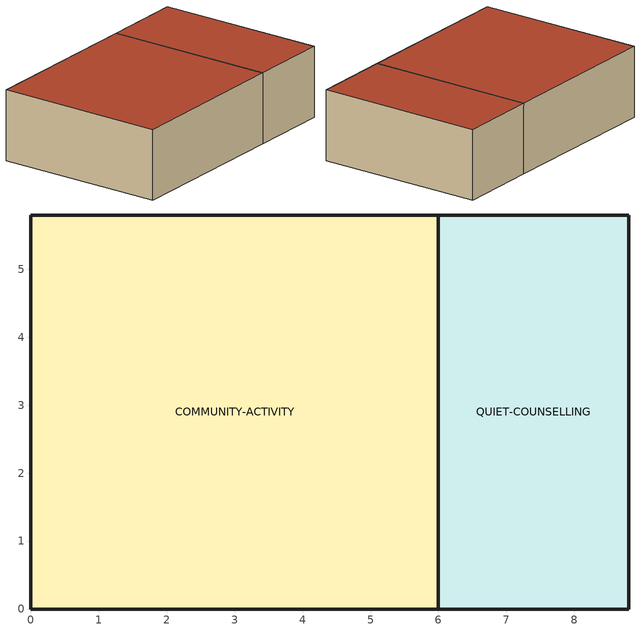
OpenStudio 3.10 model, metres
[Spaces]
COMMUNITY-ACTIVITY
 floor ground (EW3B01-ConstructionSet Floor): 0,0 0,5.8 6,5.8 6,0 z0
 wall outside (EW3B01-ConstructionSet Wall): 0,5.8 0,0 6,0 6,5.8 0,5.8 z0:2.44
 roof outside (EW3B01-ConstructionSet Roof): 6,0 6,5.8 0,5.8 0,0 z2.44
QUIET-COUNSELLING
 floor ground (EW3B01-ConstructionSet Floor): 6,0 6,5.8 8.8,5.8 8.8,0 z0
 wall outside (EW3B01-ConstructionSet Wall): 6,5.8 6,0 8.8,0 8.8,5.8 6,5.8 z0:2.44
 roof outside (EW3B01-ConstructionSet Roof): 8.8,0 8.8,5.8 6,5.8 6,0 z2.44
[Building]
multi-cli-3-revit-archicad-openstudio-task-01-windows
[Material]
Name | Roughness | Thickness {m} | Conductivity {W/m-K} | Density {kg/m3} | Specific Heat {J/kg-K}
EW Wall Insulation | MediumSmooth | 0.2 | 0.08 | 160 | 900
EW Roof Insulation | MediumSmooth | 0.24 | 0.055 | 120 | 1000
EW Floor Slab | MediumRough | 0.18 | 1.4 | 2200 | 900
[Construction]
EW3B01-ConstructionSet Wall: EW Wall Insulation
EW3B01-ConstructionSet Roof: EW Roof Insulation
EW3B01-ConstructionSet Floor: EW Floor Slab
[BuildingStory]
Level 1: Nominal Z Coordinate {m}=0
[Space] Building Story=Level 1
Name | Thermal Zone | Design Specification Outdoor Air Object
COMMUNITY-ACTIVITY | COMMUNITY-ACTIVITY-ZN | COMMUNITY-ACTIVITY Outdoor Air
QUIET-COUNSELLING | QUIET-COUNSELLING-ZN | QUIET-COUNSELLING Outdoor Air
[ThermalZone] Use Ideal Air Loads=Yes
Name | Thermostat
COMMUNITY-ACTIVITY-ZN | COMMUNITY-ACTIVITY Thermostat
QUIET-COUNSELLING-ZN | QUIET-COUNSELLING Thermostat
[Sizing:Zone] Zone Cooling Design Supply Air Temperature Input Method=SupplyAirTemperature; Zone Cooling Design Supply Air Temperature {C}=14; Zone Cooling Design Supply Air Temperature Difference {deltaC}=11.11; Zone Heating Design Supply Air Temperature Input Method=SupplyAirTemperature; Zone Heating Design Supply Air Temperature {C}=40; Zone Heating Design Supply Air Temperature Difference {deltaC}=11.11; Zone Cooling Design Supply Air Humidity Ratio {kg-H2O/kg-air}=0.0085; Zone Heating Design Supply Air Humidity Ratio {kg-H2O/kg-air}=0.008; Cooling Design Air Flow Method=DesignDay; Heating Design Air Flow Method=DesignDay; Account for Dedicated Outdoor Air System=No; Dedicated Outdoor Air System Control Strategy=NeutralSupplyAir; Dedicated Outdoor Air Low Setpoint Temperature for Design {C}=autosize; Dedicated Outdoor Air High Setpoint Temperature for Design {C}=autosize; Zone Load Sizing Method=Sensible Load Only No Latent Load; Zone Latent Cooling Design Supply Air Humidity Ratio Input Method=HumidityRatioDifference; Zone Cooling Design Supply Air Humidity Ratio Difference {kgWater/kgDryAir}=0.005; Zone Latent Heating Design Supply Air Humidity Ratio Input Method=HumidityRatioDifference; Zone Humidification Design Supply Air Humidity Ratio Difference {kgWater/kgDryAir}=0.005; Sizing Option=Coincident
COMMUNITY-ACTIVITY-ZN; QUIET-COUNSELLING-ZN
[ThermostatSetpoint:DualSetpoint] Heating Setpoint Temperature Schedule=Heating Setpoint 20C; Cooling Setpoint Temperature Schedule=Cooling Setpoint 24C
COMMUNITY-ACTIVITY Thermostat; QUIET-COUNSELLING Thermostat
[People:Definition] Number of People Calculation Method=People/Area; Fraction Radiant=0.3
Name | People per Space Floor Area {person/m2}
COMMUNITY-ACTIVITY People Definition | 0.12
QUIET-COUNSELLING People Definition | 0.04
[People] Activity Level Schedule=Occupant Activity 120W; Multiplier=1
Name | People Definition | Space or SpaceType | Number of People Schedule
COMMUNITY-ACTIVITY People | COMMUNITY-ACTIVITY People Definition | COMMUNITY-ACTIVITY | ACTIVITY-SCHEDULE
QUIET-COUNSELLING People | QUIET-COUNSELLING People Definition | QUIET-COUNSELLING | COUNSELLING-SCHEDULE
[Lights:Definition] Design Level Calculation Method=Watts/Area
Name | Watts per Space Floor Area {W/m2}
COMMUNITY-ACTIVITY Lights Definition | 8
QUIET-COUNSELLING Lights Definition | 6
[Lights] Fraction Replaceable=1
Name | Lights Definition | Space or SpaceType | Schedule
COMMUNITY-ACTIVITY Lights | COMMUNITY-ACTIVITY Lights Definition | COMMUNITY-ACTIVITY | ACTIVITY-SCHEDULE
QUIET-COUNSELLING Lights | QUIET-COUNSELLING Lights Definition | QUIET-COUNSELLING | COUNSELLING-SCHEDULE
[ElectricEquipment:Definition] Design Level Calculation Method=Watts/Area
Name | Watts per Space Floor Area {W/m2}
COMMUNITY-ACTIVITY Equipment Definition | 6
QUIET-COUNSELLING Equipment Definition | 3
[ElectricEquipment]
Name | Electric Equipment Definition | Space or SpaceType | Schedule
COMMUNITY-ACTIVITY Equipment | COMMUNITY-ACTIVITY Equipment Definition | COMMUNITY-ACTIVITY | ACTIVITY-SCHEDULE
QUIET-COUNSELLING Equipment | QUIET-COUNSELLING Equipment Definition | QUIET-COUNSELLING | COUNSELLING-SCHEDULE
[DesignSpecification:OutdoorAir] Outdoor Air Method=Sum
Name | Outdoor Air Flow per Person {m3/s-person}
COMMUNITY-ACTIVITY Outdoor Air | 0.01
QUIET-COUNSELLING Outdoor Air | 0.008
[Schedule:Ruleset]
Name | Default Day Schedule
Heating Setpoint 20C | Schedule Day 1
Cooling Setpoint 24C | Schedule Day 2
Occupant Activity 120W | Schedule Day 3
ACTIVITY-SCHEDULE | Schedule Day 4
COUNSELLING-SCHEDULE | Schedule Day 5
[Schedule:Day]
Schedule Day 1: 24, 0, 20
Schedule Day 2: 24, 0, 24
Schedule Day 3: 24, 0, 120
Schedule Day 4: 6, 0, 0.05, 8, 0, 0.5, 18, 0, 1, 22, 0, 0.2, 24, 0, 0.05
Schedule Day 5: 8, 0, 0.05, 18, 0, 0.7, 20, 0, 0.1, 24, 0, 0.05
